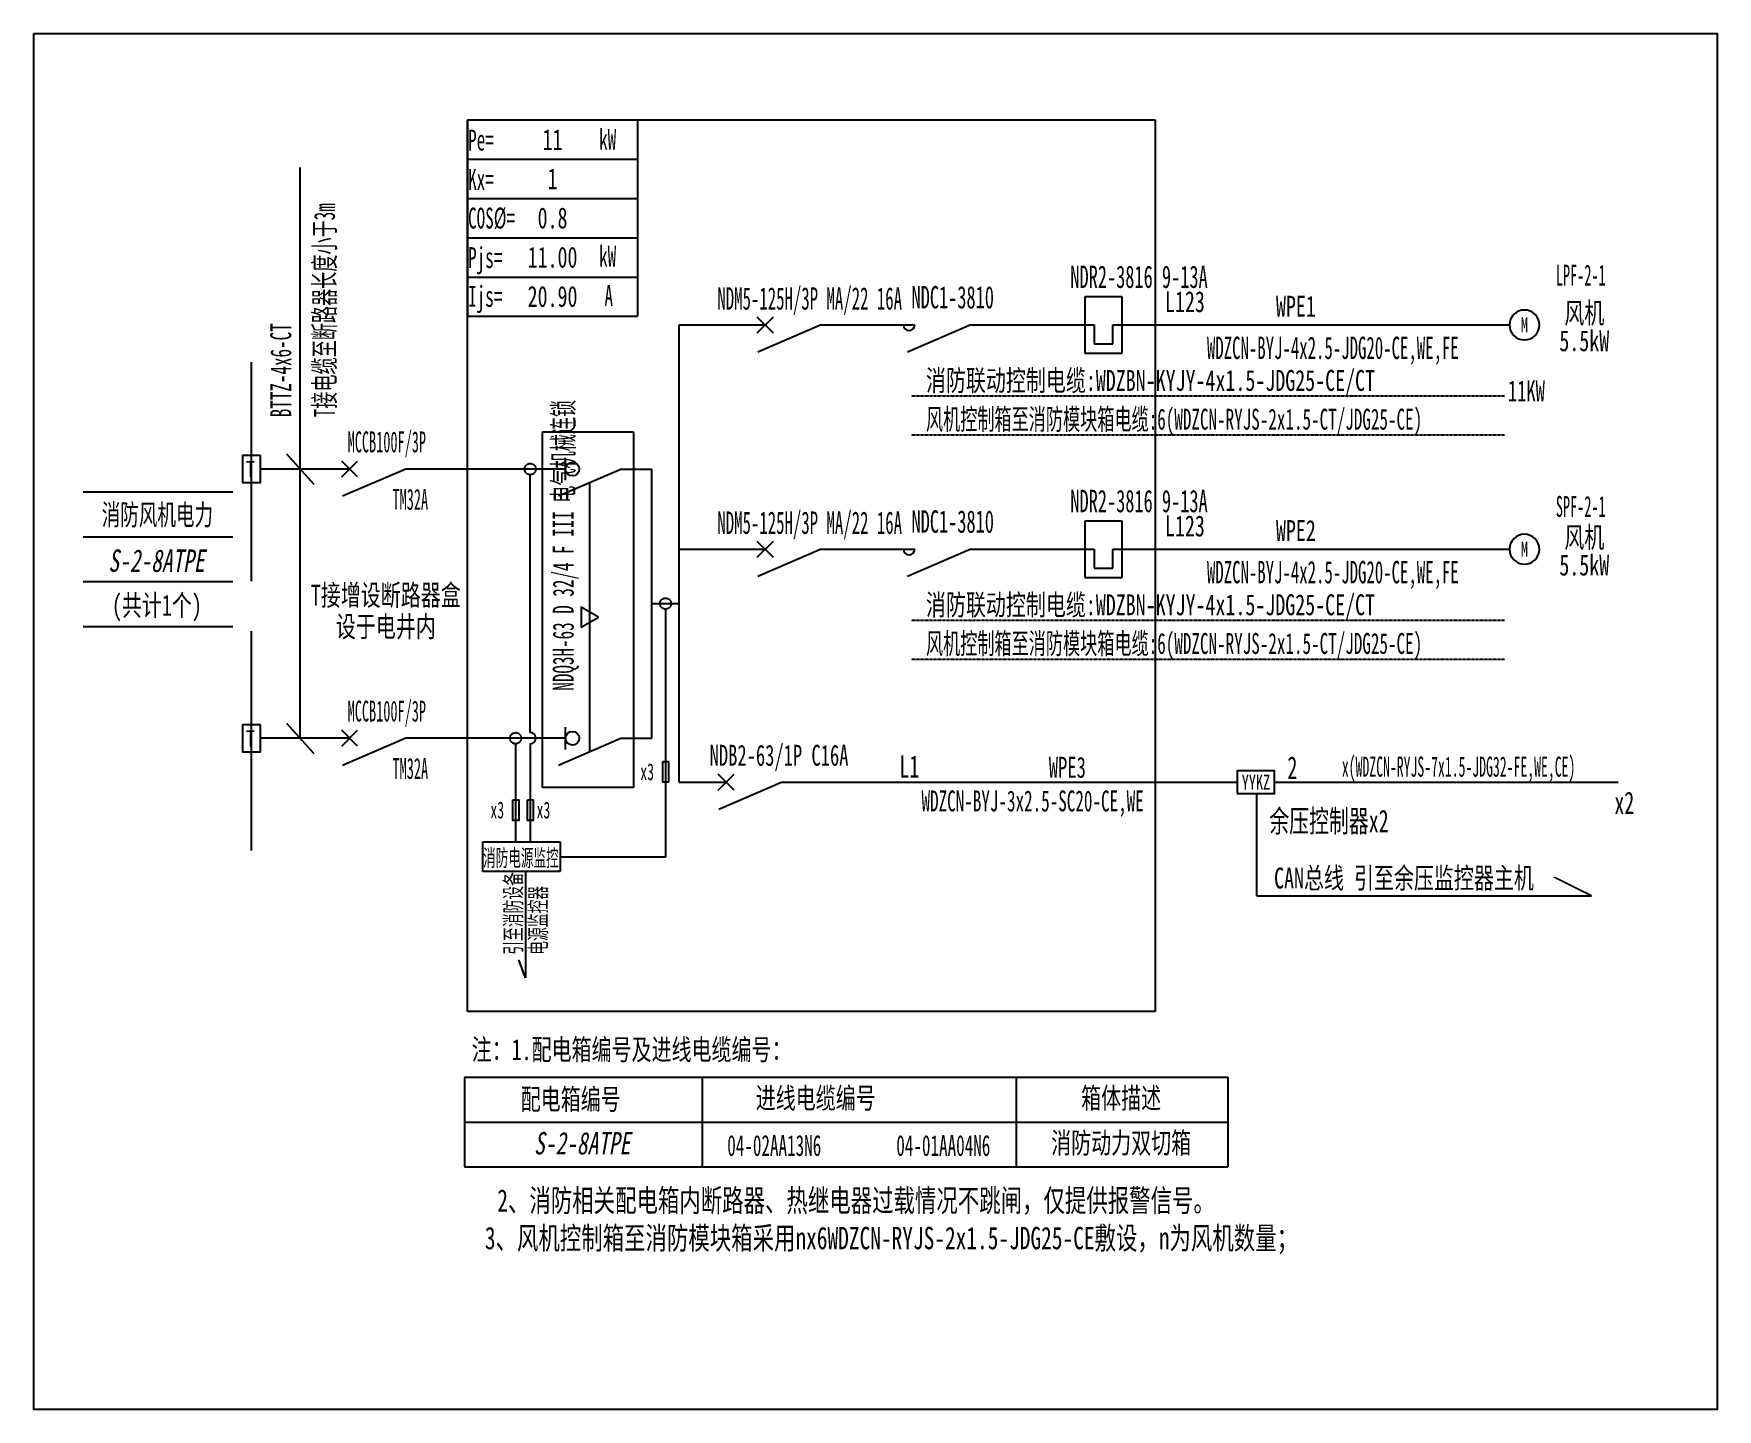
# Model space of a CAD drawing. Extents: x 425010 to 427394, y 295862 to 297810.
import ezdxf
from ezdxf.enums import TextEntityAlignment as Align

# ---------------------------------------------------------------- set-up
doc = ezdxf.new("R2010")
doc.units = 0
doc.header["$MEASUREMENT"] = 0
for name, pattern in [('_点划线L', [1.9, 1.5, -0.17, 0.06, -0.17]), ('DASH', [0.35, 0.25, -0.1]), ('DASHDOT', [1, 0.5, -0.25, 0, -0.25]), ('DASHED', [0.75, 0.5, -0.25])]:
    doc.linetypes.add(name, pattern=pattern)
for name, color, linetype in [('D_E_Eqpm(强电设备)', 100, 'Continuous'), ('D_E_Eqpm（强电设备）', 100, 'Continuous'), ('D_E_Text(强电文字)', 51, 'Continuous'), ('D_E_Text（强电文字）', 51, 'Continuous'), ('D_E_Wire(强电线缆)', 10, 'Continuous'), ('D_E_WireEm（强电应急照明线缆）', 10, 'DASHED'), ('D_E_Wire（强电线缆）', 10, 'Continuous'), ('D_Em_Eqpm（消防设备）', 100, 'Continuous'), ('D_T_TableDim（表格尺寸）', 255, 'Continuous'), ('DQ_Eqpm', 100, 'Continuous'), ('E_E_Text（强电文字）', 51, 'Continuous'), ('系统图', 220, 'Continuous')]:
    doc.layers.add(name, color=color, linetype=linetype)
doc.styles.add('$1$电气', font='', dxfattribs={"width": 0.7})
doc.styles.add('$1$电气箱', font='simhei.ttf', dxfattribs={"width": 0.8, "oblique": 10})
doc.styles.add('电气', font='', dxfattribs={"width": 0.7})
doc.styles.add('电气箱', font='simhei.ttf', dxfattribs={"width": 0.8, "oblique": 10})
doc.styles.get('$1$电气').set_extended_font_data('SimSun')
doc.styles.get('电气').set_extended_font_data('SimSun')

# ---------------------------------------------------------------- blocks, each defined once
blk = doc.blocks.new('T接箱')
at = {"layer": 'DQ_Eqpm'}
blk.add_lwpolyline([(313, 172), (73, 172), (73, -188), (313, -188)], close=True, dxfattribs=at)
at = {"layer": 'DQ_Eqpm', "color": 51, "style": '电气', "width": 0.8}
blk.add_text('T', height=220, dxfattribs=at).set_placement((120, -121))
blk = doc.blocks.new('A$C670F4C17')
at = {"layer": 'D_E_Wire（强电线缆）', "linetype": 'DASHDOT', "ltscale": 0.5}
blk.add_line((0, 0), (7936, 0), dxfattribs=at)
at = {"layer": 'D_E_Text（强电文字）', "style": '电气', "width": 0.7}
blk.add_text('消防联动控制电缆:WDZBN-KYJY-4x1.5-JDG25-CE/CT', height=280, dxfattribs=at).set_placement((198, 68))
blk = doc.blocks.new('A$C70CE04DF')
at = {"layer": 'D_E_Wire（强电线缆）', "linetype": 'DASHDOT', "ltscale": 0.5}
blk.add_line((0, 0), (7936, 0), dxfattribs=at)
at = {"layer": 'D_E_Text（强电文字）', "style": '电气', "width": 0.6}
blk.add_text('风机控制箱至消防模块箱电缆:6(WDZCN-RYJS-2x1.5-CT/JDG25-CE)', height=280, dxfattribs=at).set_placement((198, 68))
blk = doc.blocks.new('1')
at = {"layer": 'D_E_Eqpm(强电设备)'}
for p, q in [((-314387, 61832), (-314387, 61082)), ((-313887, 61832), (-314387, 61832)), ((-313887, 61082), (-313887, 61832)), ((-314262, 61457), (-314262, 61207)), ((-314012, 61207), (-314012, 61457)), ((-314387, 61082), (-313887, 61082)), ((-314262, 61207), (-314012, 61207))]:
    blk.add_line(p, q, dxfattribs=at)
blk = doc.blocks.new('电机')
at = {"layer": 'D_E_Eqpm（强电设备）'}
for start, end in [(90, 180), (180, 270), (0, 90), (270, 0)]:
    blk.add_arc((0, 0), 200, start, end, dxfattribs=at)
at = {"layer": 'D_E_Eqpm（强电设备）', "color": 51, "style": '电气', "width": 0.7}
blk.add_text('M', height=200, dxfattribs=at).set_placement((0, 0), align=Align.MIDDLE)

msp = doc.modelspace()

# ---------------------------------------------------------------- linework, layer by layer
at = {"linetype": 'DASHED'}
for p, q in [((425624.5, 297687.3, 0), (426597.9, 297687.3, 0)), ((425624.5, 296425.4, 0), (425624.5, 297687.3, 0)), ((426597.9, 297687.3, 0), (426597.9, 296425.4, 0)), ((426597.9, 296425.4, 0), (425624.5, 296425.4, 0))]:
    msp.add_line(p, q, dxfattribs=at)
at = {"layer": 'D_E_Eqpm(强电设备)', "color": 100}
for p, q in [((426034.6, 297385.9, 0), (426057.1, 297408.3, 0)), ((426057.1, 297385.9, 0), (426034.6, 297408.3, 0)), ((426057.1, 297408.3, 0), (426034.6, 297385.9, 0)), ((426034.6, 297408.3, 0), (426057.1, 297385.9, 0)), ((426125.3, 297397.1, 0), (426035.6, 297358.7, 0)), ((426336.9, 297397.1, 0), (426247.3, 297358.7, 0)), ((426034.6, 297068.4, 0), (426057.1, 297090.8, 0)), ((426057.1, 297068.4, 0), (426034.6, 297090.8, 0)), ((426057.1, 297090.8, 0), (426034.6, 297068.4, 0)), ((426034.6, 297090.8, 0), (426057.1, 297068.4, 0)), ((426125.3, 297079.6, 0), (426035.6, 297041.2, 0)), ((426336.9, 297079.6, 0), (426247.3, 297041.2, 0))]:
    msp.add_line(p, q, dxfattribs=at)
for centre in [(426249.6, 297397.1, 0), (426249.6, 297079.6, 0)]:
    msp.add_arc(centre, 7.94, 180, 0, dxfattribs=at)
at = {"layer": 'D_E_Eqpm（强电设备）'}
for p, q in [((425763.3, 297177.2, 0), (425763.3, 297209, 0)), ((425469, 297181.9, 0), (425446.5, 297204.3, 0)), ((425446.5, 297181.9, 0), (425469, 297204.3, 0)), ((425537.1, 297193.1, 0), (425447.5, 297154.7, 0)), ((425842.7, 297193.1, 0), (425753.1, 297154.7, 0)), ((425763.3, 296796.2, 0), (425763.3, 296827.9, 0)), ((425469, 296800.8, 0), (425446.5, 296823.3, 0)), ((425446.5, 296800.8, 0), (425469, 296823.3, 0)), ((425537.1, 296812.1, 0), (425447.5, 296773.6, 0)), ((425842.7, 296812.1, 0), (425753.1, 296773.6, 0)), ((425979.3, 296738.5, 0), (426001.8, 296761, 0)), ((426001.8, 296738.5, 0), (425979.3, 296761, 0)), ((425979.3, 296738.5, 0), (426001.8, 296761, 0)), ((426001.8, 296738.5, 0), (425979.3, 296761, 0)), ((426070, 296749.8, 0), (425980.3, 296711.4, 0)), ((426070, 296749.8, 0), (425980.3, 296711.4, 0))]:
    msp.add_line(p, q, dxfattribs=at)
at = {"layer": 'D_E_Eqpm（强电设备）', "linetype": 'DASH'}
msp.add_line((425797.9, 296792.8, 0), (425797.9, 297173.9, 0), dxfattribs=at)
at = {"layer": 'D_E_Eqpm（强电设备）', "elevation": 0}
msp.add_lwpolyline([(425810.1, 296983.4), (425785.6, 296997.5), (425785.6, 296969.2)], close=True, dxfattribs=at)
at = {"layer": 'D_E_Eqpm（强电设备）'}
for centre in [(425773, 297193.1, 0), (425773, 296812.1, 0)]:
    msp.add_circle(centre, 9.66, dxfattribs=at)
at = {"layer": 'D_E_Text（强电文字）'}
for p, q in [((425624.5, 297687.3, 0), (425624.5, 297409.5, 0)), ((425624.5, 297687.3, 0), (425865.3, 297687.3, 0)), ((425865.3, 297687.3, 0), (425865.3, 297409.5, 0)), ((425387.8, 296812.1, 0), (425387.8, 297619.8, 0)), ((425624.5, 297631.7, 0), (425865.3, 297631.7, 0)), ((425624.5, 297576.2, 0), (425865.3, 297576.2, 0)), ((425624.5, 297520.6, 0), (425865.3, 297520.6, 0)), ((425624.5, 297465, 0), (425865.3, 297465, 0)), ((425624.5, 297409.5, 0), (425865.3, 297409.5, 0)), ((425368.4, 297214.6, 0), (425407.1, 297171.6, 0)), ((425368.4, 296833.5, 0), (425407.1, 296790.6, 0))]:
    msp.add_line(p, q, dxfattribs=at)
at = {"layer": 'D_E_Wire(强电线缆)', "color": 10}
for p, q in [((425924, 297397.1, 0), (426045.9, 297397.1, 0)), ((426125.3, 297397.1, 0), (426257.6, 297397.1, 0)), ((426336.9, 297397.1, 0), (426511.6, 297397.1, 0)), ((426538, 297397.1, 0), (427099.3, 297397.1, 0)), ((425924, 297079.6, 0), (426045.9, 297079.6, 0)), ((426125.3, 297079.6, 0), (426257.6, 297079.6, 0)), ((426336.9, 297079.6, 0), (426511.6, 297079.6, 0)), ((426538, 297079.6, 0), (427099.3, 297079.6, 0))]:
    msp.add_line(p, q, dxfattribs=at)
at = {"layer": 'D_E_WireEm（强电应急照明线缆）'}
for p, q in [((425318.7, 296653.2, 0), (425318.7, 296963.4, 0)), ((425457.8, 296812.1, 0), (425331.4, 296812.1, 0)), ((425763.3, 296812.1, 0), (425537.1, 296812.1, 0))]:
    msp.add_line(p, q, dxfattribs=at)
at = {"layer": 'D_E_Wire（强电线缆）'}
for p, q in [((425924, 296749.8, 0), (425924, 297397.1, 0)), ((425318.7, 297034.2, 0), (425318.7, 297344.5, 0)), ((425457.8, 297193.1, 0), (425331.4, 297193.1, 0)), ((425763.3, 297193.1, 0), (425537.1, 297193.1, 0)), ((425713.3, 296820, 0), (425713.3, 297185.1, 0)), ((425842.7, 297193.1, 0), (425885.5, 297193.1, 0)), ((425885.5, 296812.1, 0), (425885.5, 297193.1, 0)), ((425885.5, 297002.6, 0), (425924, 297002.6, 0)), ((425904.8, 296994.6, 0), (425904.8, 296643.5, 0)), ((425692.6, 296804.1, 0), (425692.6, 296665.5, 0)), ((425713.2, 296804.1, 0), (425713.2, 296665.5, 0)), ((425842.7, 296812.1, 0), (425885.5, 296812.1, 0)), ((425924, 296749.8, 0), (425990.6, 296749.8, 0)), ((426070, 296749.8, 0), (426714, 296749.8, 0)), ((426766.9, 296749.8, 0), (427253.2, 296749.8, 0)), ((425706.8, 296623.2, 0), (425706.8, 296472.9, 0)), ((425706.8, 296472.9, 0), (425697.4, 296498.3, 0))]:
    msp.add_line(p, q, dxfattribs=at)
at = {"layer": 'D_E_Wire（强电线缆）', "linetype": 'DASH'}
for p, q in [((426741.2, 296733.9, 0), (426741.2, 296589.1, 0)), ((427215.2, 296589.1, 0), (427161.9, 296615.4, 0)), ((426741.2, 296589.1, 0), (427215.2, 296589.1, 0))]:
    msp.add_line(p, q, dxfattribs=at)
at = {"layer": 'D_E_Wire（强电线缆）', "linetype": '_点划线L'}
msp.add_line((425904.8, 296643.5, 0), (425755.8, 296643.5, 0), dxfattribs=at)
at = {"layer": 'D_E_Wire（强电线缆）', "linetype": 'DASH', "elevation": 0}
msp.add_lwpolyline([(425730.5, 297246), (425859.6, 297246), (425859.6, 296742.2), (425730.5, 296742.2)], close=True, dxfattribs=at)
at = {"layer": 'D_E_Wire（强电线缆）', "elevation": 0}
for points in [[(425900.9, 296779.1), (425909.2, 296779.1), (425909.2, 296749.8), (425900.9, 296749.8)], [(425688.7, 296724.9), (425697, 296724.9), (425697, 296695.6), (425688.7, 296695.6)], [(425709.3, 296724.9), (425717.7, 296724.9), (425717.7, 296695.6), (425709.3, 296695.6)]]:
    msp.add_lwpolyline(points, close=True, dxfattribs=at)
at = {"layer": 'D_E_Wire（强电线缆）', "linetype": '_点划线L', "elevation": 0}
msp.add_lwpolyline([(425646.1, 296665.5), (425755.8, 296665.5), (425755.8, 296623.2), (425646.1, 296623.2)], close=True, dxfattribs=at)
at = {"layer": 'D_E_Wire（强电线缆）', "linetype": '_点划线L'}
for centre in [(425713.3, 297193.1, 0), (425904.8, 297002.6, 0), (425692.6, 296812.1, 0)]:
    msp.add_circle(centre, 7.94, dxfattribs=at)
at = {"layer": 'D_E_Wire（强电线缆）'}
msp.add_arc((425713.3, 296812.1, 0), 7.94, 269.5766, 90, dxfattribs=at)
at = {"layer": 'D_Em_Eqpm（消防设备）', "elevation": 0}
msp.add_lwpolyline([(426714, 296733.9), (426766.9, 296733.9), (426766.9, 296765.7), (426714, 296765.7)], close=True, dxfattribs=at)
at = {"layer": 'D_T_TableDim（表格尺寸）', "color": 255}
for p, q in [((425080.6, 297160.9, 0), (425292.3, 297160.9, 0)), ((425080.6, 297097.4, 0), (425292.3, 297097.4, 0)), ((425080.6, 297033.9, 0), (425292.3, 297033.9, 0)), ((425080.6, 297033.9, 0), (425292.3, 297033.9, 0)), ((425080.6, 297033.9, 0), (425292.3, 297033.9, 0)), ((425080.6, 297033.9, 0), (425292.3, 297033.9, 0)), ((425080.6, 297033.9, 0), (425292.3, 297033.9, 0)), ((425080.6, 296970.4, 0), (425292.3, 296970.4, 0))]:
    msp.add_line(p, q, dxfattribs=at)
at = {"layer": 'D_T_TableDim（表格尺寸）', "ltscale": 3.5}
for p, q in [((425620.5, 296332.1, 0), (426700.6, 296332.1, 0)), ((425620.5, 296332.1, 0), (425620.5, 296205.1, 0)), ((425956.9, 296332.1, 0), (425956.9, 296205.1, 0)), ((426401.3, 296332.1, 0), (426401.3, 296205.1, 0)), ((426700.6, 296332.1, 0), (426700.6, 296205.1, 0)), ((425620.5, 296268.6, 0), (426700.6, 296268.6, 0)), ((425620.5, 296268.6, 0), (426700.6, 296268.6, 0)), ((425956.9, 296268.6, 0), (425956.9, 296205.1, 0)), ((426401.3, 296268.6, 0), (426401.3, 296205.1, 0)), ((425620.5, 296205.1, 0), (426700.6, 296205.1, 0))]:
    msp.add_line(p, q, dxfattribs=at)
at = {"layer": '系统图', "ltscale": 9973.992009}
msp.add_lwpolyline([(425010.5, 297809.5), (427393.5, 297809.5), (427393.5, 295862), (425010.5, 295862)], close=True, dxfattribs=at)

# ---------------------------------------------------------------- block references
at = {"layer": 'D_E_Eqpm(强电设备)', "color": 100, "xscale": 0.1058428807094733, "yscale": 0.1058428807094733, "zscale": 0.1058428807094733}
for p in [(459774, 290892.3, 0), (459774, 290574.7, 0)]:
    msp.add_blockref('1', p, dxfattribs=at)
at = {"layer": 'D_E_Eqpm（强电设备）', "xscale": 0.1058428807094733, "yscale": 0.1058428807094733, "zscale": 0.1058428807094733}
for name, p in [('电机', (427120.5, 297397.1, 0)), ('T接箱', (425298.2, 297194, 0)), ('电机', (427120.5, 297079.6, 0)), ('T接箱', (425298.2, 296812.9, 0))]:
    msp.add_blockref(name, p, dxfattribs=at)
at = {"layer": 'D_E_Wire（强电线缆）', "xscale": 0.1058428807094733, "yscale": 0.1058428807094733, "zscale": 0.1058428807094733}
for name, p in [('A$C670F4C17', (426252.4, 297296.6, 0)), ('A$C70CE04DF', (426252.4, 297241.7, 0)), ('A$C670F4C17', (426252.4, 296979, 0)), ('A$C70CE04DF', (426252.4, 296924.2, 0))]:
    msp.add_blockref(name, p, dxfattribs=at)

# ---------------------------------------------------------------- texts
at = {"layer": 'D_E_Text(强电文字)', "color": 51, "style": '电气'}
for s, height, width, p in [('NDR2-3816 9-13A', 31.753, 0.6, (426477.8, 297449.5, 0)), ('NDM5-125H/3P MA/22 16A', 31.753, 0.55, (425978.2, 297418.8, 0)), ('NDC1-3810', 31.75, 0.6, (426253, 297420.5, 0)), ('NDR2-3816 9-13A', 31.753, 0.6, (426477.8, 297132, 0)), ('NDM5-125H/3P MA/22 16A', 31.753, 0.55, (425978.2, 297101.3, 0)), ('NDC1-3810', 31.75, 0.6, (426253, 297103, 0))]:
    msp.add_text(s, height=height, dxfattribs=dict(at, width=width)).set_placement(p)
at = {"layer": 'D_E_Text(强电文字)', "color": 51, "style": '电气', "width": 0.55}
for p in [(426849.3, 297360.9, 0), (426849.3, 297043.4, 0)]:
    msp.add_text('WDZCN-BYJ-4x2.5-JDG20-CE,WE,FE', height=31.753, dxfattribs=at).set_placement(p, align=Align.MIDDLE)
at = {"layer": 'D_E_Text（强电文字）', "linetype": 'Continuous', "style": '电气', "width": 0.6}
for s, height, p in [('Pe=', 29.64, (425625.4, 297644.1, 0)), ('kW', 29.64, (425810.8, 297645.1, 0)), ('Kx=', 29.64, (425625.4, 297588.4, 0)), ('COS%%C=', 29.64, (425625.4, 297533.6, 0)), ('Pjs=', 29.64, (425625.4, 297477.7, 0)), ('kW', 29.64, (425810.8, 297479.6, 0)), ('Ijs=', 29.64, (425625.4, 297422.8, 0)), ('A', 29.6, (425818.4, 297424, 0))]:
    msp.add_text(s, height=height, dxfattribs=at).set_placement(p)
at = {"layer": 'D_E_Text（强电文字）', "style": '电气', "width": 0.6}
for s, height, p in [('T接电缆至断路器长度小于3m', 29.636, (425436.9, 297266.4, 0)), ('BTTZ-4x6-CT', 29.636, (425375, 297266.4, 0)), ('NDQ3H-63 D 32/4 F III 电气机械连锁', 29.636, (425774.8, 296879.4, 0)), ('引至消防设备', 23.81, (425701.1, 296505.6, 0)), ('电源监控器', 23.81, (425736.3, 296505.6, 0))]:
    msp.add_text(s, height=height, rotation=90, dxfattribs=at).set_placement(p)
at = {"layer": 'D_E_Text（强电文字）'}
for s, style, width, p in [('LPF-2-1', '电气', 0.5, (427200.2, 297452.9, 0)), ('SPF-2-1', '电气', 0.5, (427200.2, 297125.4, 0)), ('(共计1个)', '$1$电气', 0.7, (425184.9, 296985.5, 0))]:
    msp.add_text(s, height=29.64, dxfattribs=dict(at, style=style, width=width)).set_placement(p, align=Align.CENTER)
for s, height, style, width, p in [('L123', 29.64, '电气', 0.7, (426611.7, 297415.3, 0)), ('11KW', 29.64, '$1$电气', 0.65, (427097, 297288.9, 0)), ('L123', 29.64, '电气', 0.7, (426611.7, 297097.8, 0)), ('x3', 23.81, '电气', 0.6, (425869.1, 296752.8, 0)), ('x3', 23.81, '电气', 0.6, (425656.9, 296698.6, 0)), ('x3', 23.81, '电气', 0.6, (425722.3, 296698.6, 0)), ('消防电源监控', 23.81, '电气', 0.55, (425646.5, 296630.8, 0)), ('注：1.配电箱编号及进线电缆编号：', 29.636, '电气', 0.7, (425630.4, 296356.5, 0)), ('2、消防相关配电箱内断路器、热继电器过载情况不跳闸，仅提供报警信号。', 31.753, '电气', 0.7, (425666.7, 296141.8, 0)), (' 3、风机控制箱至消防模块箱采用nx6WDZCN-RYJS-2x1.5-JDG25-CE敷设，n为风机数量；', 31.753, '电气', 0.7, (425634, 296088.6, 0))]:
    msp.add_text(s, height=height, dxfattribs=dict(at, style=style, width=width)).set_placement(p)
at = {"layer": 'D_E_Text（强电文字）', "color": 51, "style": '电气', "width": 0.7}
for s, p in [('WPE1', (426768.8, 297408.8, 0)), ('WPE2', (426768.8, 297091.3, 0))]:
    msp.add_text(s, height=29.64, dxfattribs=at).set_placement(p)
at = {"layer": 'D_E_Text（强电文字）'}
for s, height, style, width, p in [('风机', 29.64, '电气', 0.7, (427205.2, 297414.6, 0)), ('5.5kW', 29.64, '电气', 0.7, (427205.2, 297375.2, 0)), ('MCCB100F/3P', 29.636, '$1$电气', 0.5, (425510.4, 297229.2, 0)), ('TM32A', 29.64, '$1$电气', 0.5, (425543.6, 297150, 0)), ('消防风机电力', 29.64, '$1$电气', 0.65, (425185.6, 297129, 0)), ('风机', 29.64, '电气', 0.7, (427205.2, 297097, 0)), ('5.5kW', 29.64, '电气', 0.7, (427205.2, 297057.7, 0)), ('T接增设断路器盒', 29.64, '电气', 0.7, (425508.9, 297015.3, 0)), ('设于电井内', 29.64, '电气', 0.7, (425508.9, 296970.6, 0)), ('MCCB100F/3P', 29.636, '$1$电气', 0.5, (425510.4, 296848.1, 0)), ('NDB2-63/1P C16A', 29.636, '电气', 0.65, (426065.5, 296785.5, 0)), ('TM32A', 29.64, '$1$电气', 0.5, (425543.6, 296769, 0)), ('WDZCN-BYJ-3x2.5-SC20-CE,WE', 29.636, '电气', 0.6, (426424.4, 296719.7, 0)), ('CAN总线 引至余压监控器主机', 29.636, '电气', 0.7, (426950, 296614.9, 0)), ('配电箱编号', 29.64, '电气', 0.7, (425770.6, 296301.7, 0)), ('进线电缆编号', 29.64, '电气', 0.7, (426117.4, 296303.3, 0)), ('箱体描述', 29.64, '电气', 0.7, (426549.7, 296303.3, 0)), ('消防动力双切箱', 29.64, '电气', 0.7, (426549.7, 296239.8, 0)), ('04-02AA13N6', 29.636, '电气', 0.6, (426058.7, 296235.3, 0)), ('04-01AA04N6', 29.636, '电气', 0.6, (426298, 296235.3, 0))]:
    msp.add_text(s, height=height, dxfattribs=dict(at, style=style, width=width)).set_placement(p, align=Align.MIDDLE)
at = {"layer": 'D_E_Text（强电文字）', "oblique": 10, "width": 0.7}
for style, p in [('$1$电气箱', (425184.3, 297063.4, 0)), ('电气箱', (425786.8, 296238.7, 0))]:
    msp.add_text('S-2-8ATPE', height=31.75, dxfattribs=dict(at, style=style)).set_placement(p, align=Align.MIDDLE)
at = {"layer": 'D_E_Text（强电文字）', "color": 51, "style": '电气', "width": 0.5}
msp.add_text('x(WDZCN-RYJS-7x1.5-JDG32-FE,WE,CE)', height=28.578, dxfattribs=at).set_placement((427027.3, 296757.6, 0), align=Align.CENTER)
at = {"layer": 'D_E_Text（强电文字）', "width": 240.77, "attachment_point": 5, "style": '电气'}
for s, insert, char_height in [('11', (425744.9, 297659.5, 0), 29.64), ('1', (425744.9, 297604, 0), 29.6), ('0.8', (425744.9, 297548.4, 0), 29.64), ('{\\C200;11.00}', (425744.9, 297492.8, 0), 29.636), ('{\\C200;20.90}', (425744.9, 297437.3, 0), 29.636)]:
    msp.add_mtext(s, dxfattribs=dict(at, insert=insert, char_height=char_height))
at = {"layer": 'D_Em_Eqpm（消防设备）', "color": 51, "style": '电气', "width": 0.7}
msp.add_text('YYKZ', height=21.17, dxfattribs=at).set_placement((426740.5, 296739.4, 0), align=Align.CENTER)
at = {"layer": 'E_E_Text（强电文字）', "linetype": 'Continuous', "style": '电气', "width": 0.65}
for s, height, p in [('L1', 31.75, (426235.9, 296756.1, 0)), ('2', 31.8, (426785, 296754.5, 0)), ('x2', 31.75, (427247.8, 296704.8, 0)), ('余压控制器x2', 31.75, (426759.4, 296679, 0))]:
    msp.add_text(s, height=height, dxfattribs=at).set_placement(p)
msp.add_text('WPE3', height=29.64, dxfattribs=at).set_placement((426473.5, 296756.1, 0), align=Align.CENTER)

doc.saveas('drawing.dxf')
